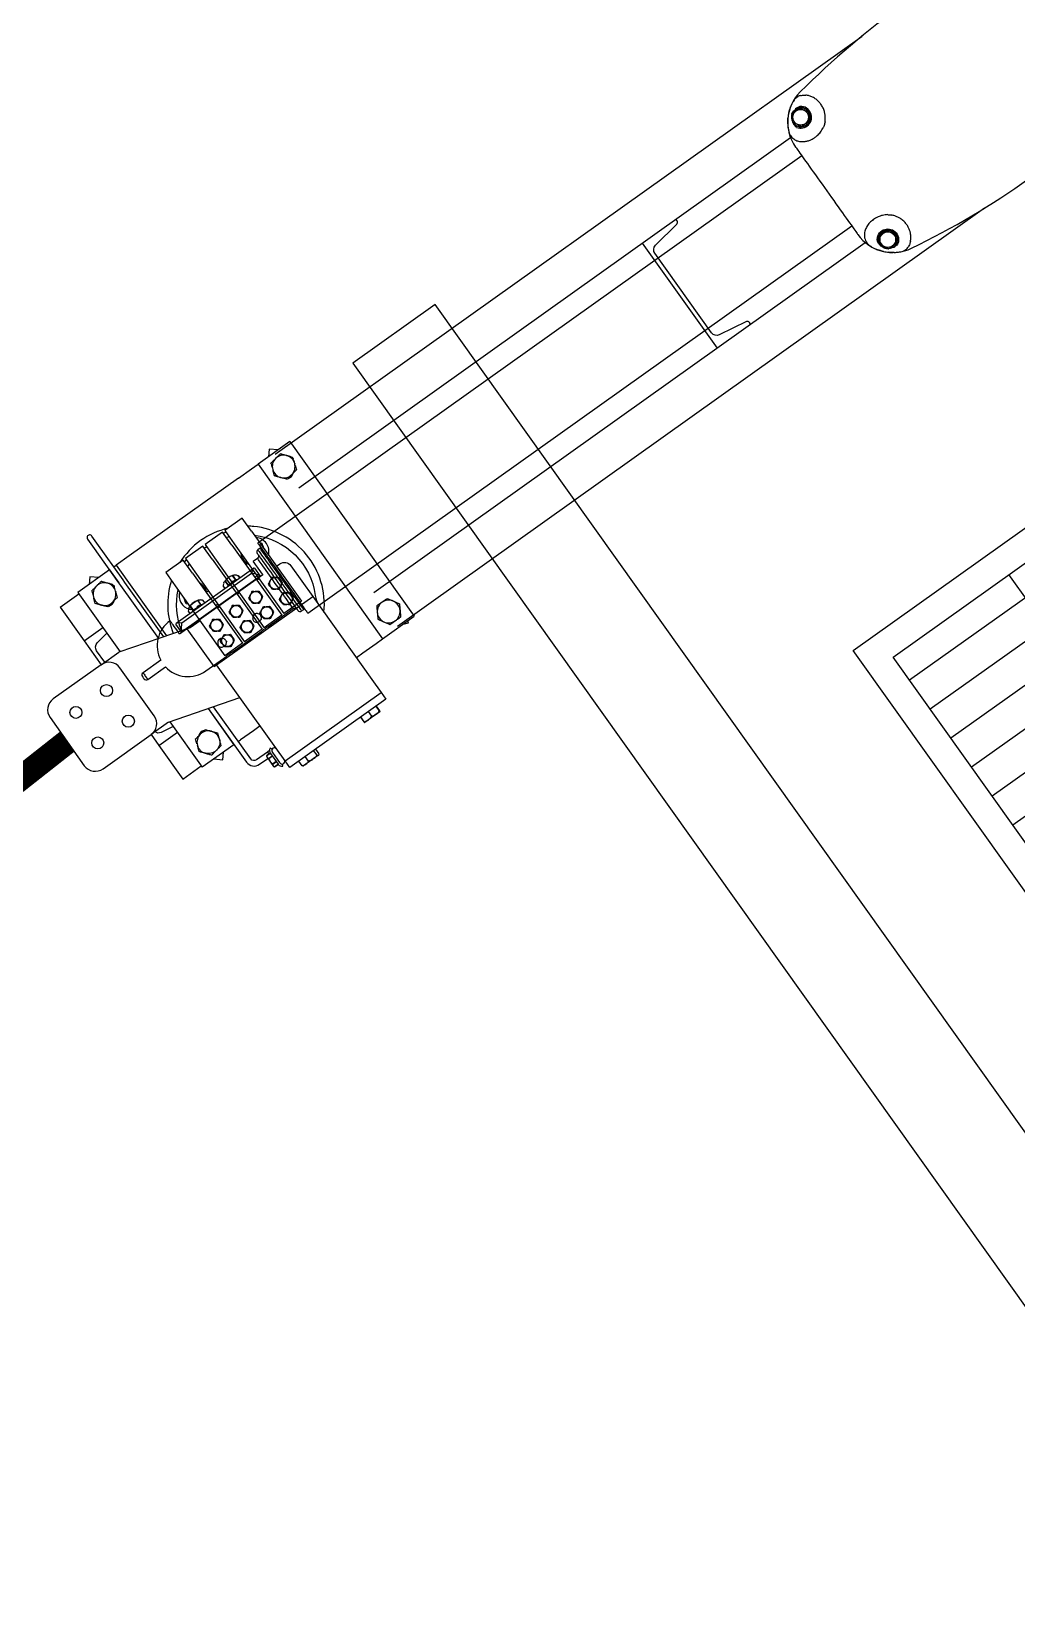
# Model space of a CAD drawing. Header units: feet. Extents: x 2321988 to 2329858, y 6722724 to 6730499.
# Drawn here: x 2326132.12 to 2326136.45, y 6726933.89 to 6726940.78 of the extents above; entities that cross this region are included whole.
import ezdxf

# ---------------------------------------------------------------- set-up
doc = ezdxf.new("R2010")
doc.units = ezdxf.units.FT
doc.header["$MEASUREMENT"] = 0
doc.layers.add('C-BESS-EQUIPMENT', color=255, linetype='Continuous')

# ---------------------------------------------------------------- blocks, each defined once
blk = doc.blocks.new('Midpoint Site Plan$0$SWITCH OPERATOR PLATEFORM TOP VIEW')
at = {"color": 0}
for p, q in [((-15, -16.5), (-15, 16.5)), ((-7.5, -16.5), (-7.5, 16.5)), ((0, -16.5), (0, 16.5)), ((7.5, -16.5), (7.5, 16.5)), ((15, -16.5), (15, 16.5)), ((-22.5, 15), (22.5, 15)), ((-22.5, 13.125), (22.5, 13.125)), ((-22.5, 11.25), (22.5, 11.25)), ((-22.5, 9.375), (22.5, 9.375)), ((-22.5, 7.5), (22.5, 7.5)), ((-22.5, 5.625), (22.5, 5.625)), ((-22.5, 3.75), (22.5, 3.75)), ((-22.5, 1.875), (22.5, 1.875)), ((-22.5, 0), (22.5, 0)), ((-22.5, -1.875), (22.5, -1.875)), ((-22.5, -3.75), (22.5, -3.75)), ((-22.5, -5.625), (22.5, -5.625)), ((-22.5, -7.5), (22.5, -7.5)), ((-22.5, -9.375), (22.5, -9.375)), ((-22.5, -11.25), (22.5, -11.25)), ((-22.5, -13.125), (22.5, -13.125)), ((-22.5, -15), (22.5, -15))]:
    blk.add_line(p, q, dxfattribs=at)
for points in [[(-24, -18), (24, -18), (24, 18), (-24, 18)], [(-22.5, -16.5), (22.5, -16.5), (22.5, 16.5), (-22.5, 16.5)]]:
    blk.add_lwpolyline(points, close=True, dxfattribs=at)
blk = doc.blocks.new('Midpoint Site Plan$0$138kV Double End Break Top')
for points in [[(49.736, 7.916), (43.515, 7.916), (43.515, 8.341)], [(43.515, 8.34), (44.646, 8.34)], [(44.152, 8.694), (44.152, 8.694)], [(44.646, 8.34), (48.604, 8.34)], [(44.651, 8.65), (44.651, 8.34)], [(45.141, 8.694), (45.141, 8.694)], [(45.156, 8.34), (45.156, 8.65), (45.143, 8.653)], [(45.143, 8.65), (45.143, 8.34)], [(48.056, 8.65), (48.056, 8.34)], [(48.124, 8.694), (48.11, 8.694), (48.095, 8.685)], [(48.192, 8.65), (48.192, 8.34)], [(48.604, 8.34), (49.735, 8.34)], [(48.946, 8.694), (49.099, 8.694)], [(49.115, 8.685), (49.099, 8.694)], [(49.153, 8.65), (49.153, 8.34)], [(49.735, 8.34), (49.735, 7.916)], [(43.515, 1.696), (43.515, 7.068), (43.515, 7.916)], [(49.735, 7.916), (49.735, 7.068)], [(50.137, 7.142), (50.137, 7.843)], [(50.137, 7.682), (50.372, 7.682)], [(50.137, 7.664), (50.371, 7.664), (50.371, 7.682)], [(50.402, 7.801), (50.371, 7.854)], [(50.371, 7.854), (50.371, 7.854)], [(50.402, 7.184), (50.402, 7.801)], [(49.735, 7.068), (49.735, 3.817)], [(50.018, 7.142), (50.018, 7.164)], [(50.091, 6.995), (50.23, 6.995)], [(50.137, 7.32), (50.372, 7.32)], [(50.371, 7.32), (50.371, 7.303), (50.137, 7.303)], [(50.137, 7.131), (50.137, 7.131)], [(50.23, 6.995), (50.23, 7.131)], [(50.371, 7.131), (50.402, 7.184)], [(50.371, 7.131), (50.371, 7.131)], [(52.366, 5.964), (52.102, 5.654)], [(52.727, 5.654), (52.366, 5.964)], [(40.783, 5.564), (2.796, 5.564)], [(39.769, -5.655), (41.819, -5.655), (41.819, 5.655)], [(39.769, -5.655), (39.769, 5.655)], [(41.819, 5.654), (39.769, 5.654)], [(40.495, 5.654), (40.222, 5.756), (40.184, 5.654)], [(42.243, 5.654), (41.819, 5.654)], [(43.091, 5.654), (42.243, 5.654)], [(43.515, 5.654), (43.091, 5.654)], [(49.735, 5.654), (50.16, 5.654), (51.007, 5.654)], [(51.008, 5.654), (51.149, 5.654)], [(51.432, 5.654), (53.482, 5.654)], [(51.432, 3.314), (51.432, 5.654)], [(53.482, 2.707), (53.482, 5.654)], [(54.683, 3.393), (54.683, 5.564), (53.482, 5.564)], [(7.917, 4.447), (7.879, 4.475)], [(7.994, 4.382), (8.004, 4.442)], [(8.021, 4.382), (8.035, 4.436)], [(8.433, 3.921), (8.407, 3.958)], [(40.783, 3.393), (8.976, 3.393)], [(18.566, -3.393), (18.566, 3.393)], [(53.553, 2.686), (49.735, 3.817), (49.735, 1.696)], [(54.683, 3.393), (53.482, 3.393)], [(44.247, 2.262), (9.047, 2.262)], [(49.735, 1.696), (43.515, 1.696)], [(44.247, -0.669), (44.247, -0.486), (44.247, -0.3), (44.247, -0.111), (44.247, 0.078), (44.247, 0.267), (44.247, 0.454), (44.247, 0.638), (44.247, 0.818), (44.247, 0.991), (44.247, 1.158), (44.247, 1.316), (44.247, 1.465), (44.247, 1.605), (44.247, 1.732), (44.247, 1.848), (44.247, 1.951), (44.247, 2.04), (44.247, 2.114), (44.247, 2.174), (44.247, 2.218), (44.247, 2.247), (44.247, 2.261), (44.247, 2.262)], [(44.303, 1.979), (44.247, 1.903)], [(44.444, -1.979), (44.445, -1.976), (44.444, -1.959), (44.444, -1.926), (44.444, -1.877), (44.444, -1.813), (44.444, -1.735), (44.445, -1.642), (44.444, -1.536), (44.444, -1.418), (44.444, -1.289), (44.445, -1.149), (44.445, -1), (44.445, -0.843), (44.444, -0.679), (44.444, -0.51), (44.444, -0.337), (44.444, -0.16), (44.444, 0.017), (44.444, 0.194), (44.444, 0.37), (44.444, 0.543), (44.445, 0.712), (44.444, 0.874), (44.444, 1.03), (44.444, 1.177), (44.444, 1.315), (44.444, 1.443), (44.444, 1.558), (44.444, 1.661), (44.444, 1.751), (44.445, 1.827), (44.444, 1.888), (44.444, 1.933), (44.444, 1.964), (44.445, 1.978), (44.444, 1.979)], [(49.888, 1.696), (49.735, 1.696)], [(49.888, 1.696), (49.888, -0.752), (53.552, -1.838)], [(44.152, 1.555), (45.282, 1.555)], [(44.152, -2.974), (44.152, 1.555)], [(44.727, 1.626), (44.727, 1.624), (44.727, 1.608), (44.727, 1.578), (44.727, 1.532), (44.727, 1.471), (44.727, 1.396), (44.727, 1.307), (44.727, 1.207), (44.727, 1.094), (44.727, 0.971), (44.727, 0.838), (44.727, 0.697), (44.727, 0.55), (44.727, 0.398), (44.727, 0.242), (44.727, 0.082), (44.727, -0.077), (44.727, -0.236), (44.727, -0.392), (44.727, -0.545), (44.727, -0.693), (44.727, -0.833), (44.727, -0.966), (44.727, -1.09), (44.727, -1.203), (44.727, -1.304), (44.727, -1.393), (44.727, -1.468), (44.727, -1.53), (44.727, -1.576), (44.727, -1.608), (44.727, -1.624), (44.727, -1.625)], [(45.282, -2.974), (45.282, 1.555)], [(45.424, 1.555), (46.555, 1.555)], [(45.424, -2.974), (45.424, 1.555)], [(46.555, -2.974), (46.555, 1.555)], [(46.696, 1.555), (47.827, 1.555)], [(46.696, -2.974), (46.696, 1.555)], [(47.827, -2.974), (47.827, 1.555)], [(47.968, 1.555), (49.099, 1.555)], [(47.968, -2.974), (47.968, 1.555)], [(49.099, -2.974), (49.099, 1.555)], [(53.138, -0.063), (53.138, -0.006), (53.138, 0.051), (53.138, 0.105), (53.138, 0.151), (53.138, 0.185), (53.138, 0.206), (53.138, 0.212)], [(44.247, -2.262), (44.247, -2.251), (44.247, -2.225), (44.247, -2.183), (44.247, -2.126), (44.247, -2.053), (44.247, -1.967), (44.247, -1.867), (44.247, -1.753), (44.247, -1.627), (44.247, -1.49), (44.247, -1.343), (44.247, -1.186), (44.247, -1.02), (44.247, -0.848), (44.247, -0.669)], [(45.01, -0.756), (50.381, -0.756)], [(45.151, -0.756), (45.151, -0.786), (50.24, -0.786)], [(45.151, -1.298), (45.151, -0.786)], [(45.424, -0.707), (45.282, -0.707)], [(46.696, -0.707), (46.555, -0.707)], [(47.968, -0.707), (47.827, -0.707)], [(49.099, -0.707), (49.735, -0.707), (49.888, -0.752)], [(50.24, -0.756), (50.24, -0.786)], [(50.24, -0.786), (50.24, -1.297)], [(53.138, -0.212), (53.138, -0.208), (53.138, -0.191), (53.138, -0.159), (53.138, -0.115), (53.138, -0.063)], [(45.178, -1.325), (50.213, -1.324)], [(46.363, -1.372), (46.332, -1.372)], [(46.534, -1.4), (46.534, -1.325)], [(46.545, -1.325), (46.534, -1.401)], [(46.798, -1.372), (46.538, -1.372)], [(46.798, -1.654), (46.798, -1.372)], [(46.874, -1.324), (46.815, -1.368)], [(47.049, -1.473), (47.048, -1.325)], [(47.049, -1.477), (47.049, -1.325)], [(48.342, -1.325), (48.343, -1.473)], [(48.343, -1.325), (48.343, -1.477)], [(48.576, -1.368), (48.558, -1.355)], [(48.622, -1.372), (48.593, -1.372)], [(48.786, -1.4), (48.786, -1.324)], [(48.801, -1.324), (48.786, -1.4)], [(49.06, -1.372), (48.791, -1.372)], [(49.06, -1.654), (49.06, -1.372)], [(49.065, -1.654), (49.097, -1.644)], [(49.136, -1.325), (49.077, -1.368)], [(49.099, -1.429), (49.15, -1.474)], [(49.311, -1.473), (49.31, -1.325)], [(49.31, -1.477), (49.31, -1.325)], [(51.149, -5.655), (51.008, -5.655), (51.008, -1.084)], [(51.149, -1.126), (51.149, -4.644)], [(51.432, -4.644), (51.432, -1.21)], [(51.432, -4.644), (51.432, -1.21)], [(9.047, -2.262), (44.247, -2.262)], [(44.247, -1.902), (44.303, -1.979)], [(45.336, -1.782), (45.424, -1.683)], [(47.915, -1.782), (47.827, -1.683)], [(53.482, -5.655), (53.482, -1.817)], [(44.152, -2.975), (44.152, -3.823), (45.282, -3.823)], [(45.282, -3.823), (45.282, -2.975)], [(45.424, -2.975), (45.424, -3.823), (46.555, -3.823)], [(46.555, -3.823), (46.555, -2.975)], [(46.696, -2.975), (46.696, -3.823), (47.827, -3.823)], [(47.827, -3.823), (47.827, -2.975)], [(47.968, -2.975), (47.968, -3.823), (49.099, -3.823)], [(49.099, -3.823), (49.099, -2.975)], [(8.4, -3.965), (8.433, -3.921)], [(40.783, -3.393), (8.975, -3.393)], [(45.282, -3.421), (45.331, -3.44), (45.424, -3.474)], [(45.282, -3.711), (45.364, -3.74), (45.424, -3.759)], [(46.555, -3.675), (46.696, -3.675)], [(47.827, -3.474), (47.919, -3.44), (47.968, -3.421)], [(47.827, -3.759), (47.968, -3.711)], [(54.683, -5.564), (54.683, -3.393), (53.482, -3.393)], [(7.879, -4.475), (7.946, -4.426)], [(7.943, -4.382), (7.947, -4.449)], [(51.149, -4.644), (51.149, -4.821)], [(51.149, -4.821), (51.149, -7.187)], [(51.432, -4.821), (51.432, -4.644)], [(51.432, -5.655), (51.432, -4.82)], [(51.432, -7.187), (51.432, -4.821)], [(40.523, -5.655), (40.884, -5.964)], [(40.885, -5.964), (41.149, -5.654)], [(42.243, -5.655), (41.819, -5.655)], [(43.091, -5.655), (42.243, -5.655)], [(43.092, -5.655), (50.16, -5.655), (51.007, -5.655)], [(51.432, -5.655), (53.482, -5.655)], [(52.115, -5.655), (52.476, -5.964)], [(52.476, -5.964), (52.741, -5.654)], [(54.683, -5.564), (53.482, -5.564)]]:
    blk.add_lwpolyline(points)
for points in [[(44.402, 8.694), (44.152, 8.691, 0.004899), (44.137, 8.65), (44.154, 8.34), (44.149, 8.65), (44.149, 8.34)], [(44.269, 8.681, -0.04406), (44.402, 8.694), (44.897, 8.694), (45.141, 8.694)], [(48.124, 8.694), (48.466, 8.694), (48.947, 8.694, 0.052947), (48.836, 8.681)], [(48.576, 8.686, -0.029038), (48.684, 8.665, -0.010858), (48.74, 8.65), (48.74, 8.34)], [(50.137, 7.843), (50.137, 7.854), (50.371, 7.854), (50.137, 7.854, 0.282063), (49.995, 8.075), (49.941, 7.969, 0.556271), (49.735, 7.843)], [(49.877, 6.995), (49.941, 7.016, 0.283539), (50.018, 7.164), (50.018, 7.814), (50.018, 7.843, 0.283539), (49.941, 7.969)], [(50.394, 7.441, 0.044115), (50.395, 7.534, 0.032449), (50.381, 7.629)], [(49.735, 7.136, 0.566085), (49.941, 7.016), (49.995, 6.91, 0.282063), (50.137, 7.131), (50.372, 7.131), (50.137, 7.131)], [(50.23, 6.995), (50.937, 6.995, -0.413462), (51.149, 6.783), (51.149, 3.398)], [(51.432, 3.314), (51.432, 6.783, 0.414148), (50.937, 7.277), (50.402, 7.277)], [(-7.159, -5.058, 0.083345), (7.16, -5.058, 0.366441), (9.047, -2.827), (9.047, -2.819), (9.047, -2.796), (9.047, -2.757), (9.047, -2.702), (9.047, -2.632), (9.048, -2.548), (9.047, -2.448), (9.047, -2.336), (9.047, -2.21), (9.047, -2.073), (9.048, -1.923), (9.047, -1.763), (9.047, -1.592), (9.047, -1.414), (9.047, -1.227), (9.047, -1.033), (9.047, -0.833), (9.048, -0.629), (9.047, -0.422), (9.048, -0.211), (9.047, 0), (9.047, 0.212), (9.047, 0.421), (9.047, 0.629), (9.047, 0.833), (9.048, 1.033), (9.047, 1.227), (9.047, 1.413), (9.047, 1.593), (9.047, 1.763), (9.047, 1.923), (9.048, 2.072), (9.047, 2.211), (9.047, 2.336), (9.048, 2.449), (9.047, 2.547), (9.047, 2.632), (9.047, 2.701), (9.048, 2.756), (9.047, 2.795), (9.047, 2.819), (9.047, 2.827, 0.366439), (7.159, 5.058, 0.083345), (-7.16, 5.058, 0.366441)], [(40.371, 4.065, 0.001117), (40.287, 4.213, -0.002858), (40.199, 4.367, -0.001171), (40.106, 4.528, -0.001166), (40.026, 4.667, -0.001079), (40.112, 4.814, -0.00104), (40.201, 4.967, -0.000441), (40.294, 5.128, -0.001588), (40.375, 5.267)], [(40.199, 4.366, 0.268145), (40.718, 4.064, 0.267849), (41.239, 4.363, 0.268099), (41.241, 4.964, 0.268145), (40.722, 5.266, 0.267849), (40.201, 4.967, 0.268099), (40.199, 4.366), (40.199, 4.366)], [(40.722, 5.266, 0.003623), (40.581, 5.266, 0.003694), (40.444, 5.267)], [(40.798, 4.065, 0.00375), (40.933, 4.064, 0.003846), (41.065, 4.063, 0.001588), (41.146, 4.202, 0.000441), (41.227, 4.342, 0.00104), (41.328, 4.516, 0.001079), (41.414, 4.663, 0.001166), (41.334, 4.803, 0.001171), (41.254, 4.943, 0.002858), (41.153, 5.118, -0.001117), (41.069, 5.265, 0.003846), (40.936, 5.265, 0.003826), (40.801, 5.266)], [(52.357, 5.36, -0.002846), (52.183, 5.33, 0.000506), (52.016, 5.301, -0.006896), (51.992, 5.236, 0.001282), (51.944, 5.106, 0.001282), (51.895, 4.976, -0.267524), (52.358, 5.36, -0.268513), (52.937, 5.133, -0.0004), (53.04, 5.008, -0.000416), (53.143, 4.885, 0.006896), (53.119, 4.819, -0.000905), (53.071, 4.691, 0.001261), (53.023, 4.559, 0.267767), (52.922, 5.152, 0.001843), (52.808, 5.288, -0.000384), (52.7, 5.418, -0.001074), (52.541, 5.391, -0.000532), (52.357, 5.36)], [(7.002, 4.73, 0.056294), (6.861, 4.569, 0.052027), (6.746, 4.364, 0.035018), (6.694, 4.214, 0.033447), (6.66, 4.046, 0.037107), (6.652, 3.862, 0.040435), (6.674, 3.659, 0.044959), (6.736, 3.446, 0.030853), (6.805, 3.297, 0.03358), (6.898, 3.15, 0.040465), (7.017, 3.011)], [(7.459, 4.937, 0.041509), (7.363, 4.923, 0.03458), (7.262, 4.894)], [(8.256, 4.314, -0.06019), (8.337, 4.214, -0.063447), (8.388, 4.099, -0.065875), (8.408, 3.976, -0.065044), (8.396, 3.847, -0.067098), (8.35, 3.726, -0.064483), (8.278, 3.625, -0.062298), (8.182, 3.544, -0.064116), (8.065, 3.489, -0.068897), (7.938, 3.467, -0.062417), (7.813, 3.477, -0.061134), (7.695, 3.519, -0.068959), (7.589, 3.592, -0.063555), (7.504, 3.69, -0.063447), (7.45, 3.802, -0.062385), (7.426, 3.925, -0.069004), (7.434, 4.054, -0.067076), (7.475, 4.176, -0.062275), (7.545, 4.28, -0.063814), (7.638, 4.364, -0.064148), (7.753, 4.422, -0.07433), (7.879, 4.475, 2.185292), (8.433, 3.92, -0.012746), (8.434, 3.884, -0.031808), (8.43, 3.798, -0.026444), (8.417, 3.715, -0.015414), (8.406, 3.667, -1.24188), (7.603, 4.439, -0.034708), (7.704, 4.464, -0.023685), (7.789, 4.474, -0.02005), (7.879, 4.475)], [(8.15, 4.382, 0.001474), (7.943, 4.383, -0.003614), (7.81, 4.382, -0.001027), (7.666, 4.372, 0.000428), (7.562, 4.193)], [(8.193, 4.328, 0.002169), (8.254, 4.222, -0.002583), (8.318, 4.112, 0.000377), (8.4, 3.948, 0.004645), (8.337, 3.838, 0.000671), (8.271, 3.723, -0.000428), (8.15, 3.534, 0.001027), (8.022, 3.534, 0.003614), (7.89, 3.534, -0.001474), (7.683, 3.534, -0.000377), (7.583, 3.688)], [(8.035, 4.71, 0.007941), (7.982, 4.744, 0.014229), (7.891, 4.797, 0.01343), (7.8, 4.845, 0.014531), (7.686, 4.895)], [(52.995, 4.485, 0.002259), (52.949, 4.359, -0.001325), (52.903, 4.234, -0.000506), (52.735, 4.205, 0.002846), (52.561, 4.175, 0.000532), (52.377, 4.144, 0.001074), (52.219, 4.117, 0.000384), (52.11, 4.247, -0.001843), (51.997, 4.384, -0.002425), (51.878, 4.527, -0.000416), (51.776, 4.651, 0.002672), (51.821, 4.774, 0.001303), (51.868, 4.901)], [(7.16, 2.886, 0.015853), (7.279, 2.815, 0.026831), (7.403, 2.758, 0.020312), (7.521, 2.716, 0.022054), (7.637, 2.686, 0.029772), (7.791, 2.663, 0.025248), (7.93, 2.658, 0.022129), (8.057, 2.665, 0.022751), (8.171, 2.682, 0.029396), (8.304, 2.717, 0.024588), (8.418, 2.761, 0.024496), (8.513, 2.809, 0.025285), (8.594, 2.861, 0.037118), (8.697, 2.946, 0.037561), (8.775, 3.033, 0.058525), (8.86, 3.177, 0.055258), (8.903, 3.322, 0.054075), (8.916, 3.463)], [(8.888, 3.643, 0.020378), (8.857, 3.725, 0.017774), (8.798, 3.856, 0.017315), (8.72, 3.997, 0.007447), (8.669, 4.078)], [(16.394, 3.393), (16.394, 3.283, 0.367078), (16.498, 3.16), (18.066, 2.899, -0.366915), (18.34, 2.576), (18.34, -2.576, -0.366915), (18.066, -2.899), (16.498, -3.161, 0.365023), (16.394, -3.283), (16.394, -3.393)], [(54.683, -3.393), (54.683, -1.838), (57.793, -1.838, 0.414141), (58.5, -1.131), (58.5, 1.979, 0.414502), (57.793, 2.686), (54.683, 2.686), (54.683, 3.393)], [(43.515, 2.714, 0.414222), (43.911, -3.11, 0.019823), (44.152, -3.305)], [(53.482, 3.016), (54.183, 2.899, -0.272121), (54.438, 2.686)], [(53.552, 2.686), (54.683, 2.686, 0.414141), (53.976, 1.979), (53.976, -1.131, 0.414502), (54.683, -1.838), (53.552, -1.838)], [(44.151, -2.719, -0.34314), (43.382, 1.73, 0.122596), (43.516, 2.262)], [(44.152, -0.707), (43.939, -0.707, -0.414063), (43.515, -0.283), (43.515, 1.696)], [(46.706, 1.623, 0.000157), (46.64, 1.622, -0.004824), (46.565, 1.621, -0.008464), (46.492, 1.621, -0.00059), (46.419, 1.624, -0.002457), (46.36, 1.626), (44.727, 1.626, -0.416223), (44.586, 1.767)], [(44.539, 0.725, 0.001251), (44.399, 0.817), (44.399, 0.939), (44.399, 1.032), (44.399, 1.126), (44.399, 1.162, 0.001958), (44.491, 1.227)], [(44.809, 1.303, 0.001958), (44.707, 1.351, 0.001251), (44.577, 1.276)], [(44.895, 1.254, 0.001251), (45.035, 1.162), (45.035, 1.126), (45.035, 1.034), (45.035, 0.939), (45.035, 0.818, 0.001958), (44.943, 0.752)], [(45.811, 0.725, 0.001251), (45.671, 0.817), (45.671, 0.939), (45.671, 1.032), (45.671, 1.126), (45.671, 1.162, 0.001958), (45.764, 1.227)], [(46.082, 1.303, 0.001958), (45.979, 1.351, 0.001251), (45.849, 1.276)], [(46.167, 1.254, 0.001251), (46.307, 1.162), (46.307, 1.126), (46.307, 1.034), (46.307, 0.939), (46.307, 0.818, 0.001958), (46.215, 0.752)], [(46.803, 0.939, 0.116964), (46.779, 1.023, 0.106688), (46.724, 1.084, 0.080208), (46.654, 1.119, 0.058412), (46.577, 1.133, 0.060405), (46.502, 1.126, 0.068779), (46.434, 1.102, 0.074704), (46.379, 1.062, 0.090949), (46.342, 1.007, 0.093197), (46.326, 0.938, 0.083621), (46.337, 0.857, 0.086016), (46.382, 0.772, 0.084006), (46.443, 0.715)], [(46.689, 0.717, 0.080045), (46.75, 0.777, 0.072676), (46.789, 0.85)], [(48.968, 1.624, 0.000157), (48.901, 1.622, -0.004824), (48.827, 1.621, -0.008464), (48.754, 1.621, -0.00059), (48.681, 1.624, -0.002457), (48.621, 1.626), (46.767, 1.626)], [(47.083, 0.725, 0.001251), (46.943, 0.817), (46.943, 0.939), (46.943, 1.032), (46.943, 1.126), (46.943, 1.162, 0.001958), (47.036, 1.227)], [(47.354, 1.303, 0.001958), (47.252, 1.351, 0.001251), (47.122, 1.276)], [(47.44, 1.254, 0.001251), (47.58, 1.162), (47.58, 1.126), (47.58, 1.034), (47.58, 0.939), (47.58, 0.818, 0.001958), (47.487, 0.752)], [(48.356, 0.725, 0.001251), (48.216, 0.817), (48.216, 0.939), (48.216, 1.032), (48.216, 1.126), (48.216, 1.162, 0.001958), (48.308, 1.227)], [(48.626, 1.303, 0.001958), (48.524, 1.351, 0.001251), (48.394, 1.276)], [(49.065, 0.939, 0.116964), (49.041, 1.023, 0.106688), (48.986, 1.084, 0.080208), (48.916, 1.119, 0.058412), (48.839, 1.132, 0.060405), (48.764, 1.126, 0.068779), (48.696, 1.102, 0.074704), (48.641, 1.062, 0.090949), (48.604, 1.007, 0.093197), (48.588, 0.938, 0.083621), (48.599, 0.857, 0.086016), (48.644, 0.772, 0.084006), (48.705, 0.715)], [(48.712, 1.254, 0.001251), (48.852, 1.162), (48.852, 1.126), (48.852, 1.034), (48.852, 0.939), (48.852, 0.818, 0.001958), (48.76, 0.752)], [(48.951, 0.717, 0.080045), (49.012, 0.777, 0.072676), (49.051, 0.85)], [(50.382, -0.756), (50.381, -0.894), (50.381, -1.023), (50.381, -1.142), (50.382, -1.251), (50.381, -1.347), (50.382, -1.43), (50.382, -1.499), (50.381, -1.554), (50.381, -1.593), (50.381, -1.618), (50.382, -1.626, 0.376595), (51.993, -0.212), (53.138, -0.212, 0.416223), (53.279, -0.071), (53.28, -0.07), (53.28, -0.062), (53.279, -0.046), (53.279, -0.021), (53.279, 0.006), (53.28, 0.033), (53.279, 0.054), (53.28, 0.068), (53.28, 0.071, 0.416223), (53.138, 0.212), (51.993, 0.212, 0.376213), (50.382, 1.626), (49.029, 1.626)], [(44.539, -0.27, 0.001251), (44.399, -0.178), (44.399, -0.057), (44.399, 0.036), (44.399, 0.131), (44.399, 0.167, 0.001958), (44.491, 0.231)], [(44.809, 0.308, 0.001958), (44.707, 0.356, 0.001251), (44.577, 0.281)], [(44.625, 0.676, 0.001958), (44.707, 0.628, 0.001251), (44.857, 0.703)], [(44.895, 0.259, 0.001251), (45.035, 0.166), (45.035, 0.131), (45.035, 0.039), (45.035, -0.057), (45.035, -0.178, 0.001958), (44.943, -0.243)], [(45.811, -0.27, 0.001251), (45.671, -0.178), (45.671, -0.057), (45.671, 0.036), (45.671, 0.131), (45.671, 0.167, 0.001958), (45.764, 0.231)], [(46.082, 0.308, 0.001958), (45.979, 0.356, 0.001251), (45.849, 0.281)], [(45.897, 0.676, 0.001958), (45.979, 0.628, 0.001251), (46.129, 0.703)], [(46.167, 0.259, 0.001251), (46.307, 0.166), (46.307, 0.131), (46.307, 0.039), (46.307, -0.057), (46.307, -0.178, 0.001958), (46.215, -0.243)], [(47.083, -0.27, 0.001251), (46.943, -0.178), (46.943, -0.057), (46.943, 0.036), (46.943, 0.131), (46.943, 0.167, 0.001958), (47.036, 0.231)], [(47.354, 0.308, 0.001958), (47.252, 0.356, 0.001251), (47.122, 0.281)], [(47.169, 0.676, 0.001958), (47.251, 0.628, 0.001251), (47.401, 0.703)], [(47.44, 0.259, 0.001251), (47.58, 0.166), (47.58, 0.131), (47.58, 0.039), (47.58, -0.057), (47.58, -0.178, 0.001958), (47.487, -0.243)], [(48.356, -0.27, 0.001251), (48.216, -0.178), (48.216, -0.057), (48.216, 0.036), (48.216, 0.131), (48.216, 0.167, 0.001958), (48.308, 0.231)], [(48.626, 0.308, 0.001958), (48.524, 0.356, 0.001251), (48.394, 0.281)], [(48.442, 0.676, 0.001958), (48.524, 0.628, 0.001251), (48.674, 0.703)], [(48.712, 0.259, 0.001251), (48.852, 0.166), (48.852, 0.131), (48.852, 0.039), (48.852, -0.057), (48.852, -0.178, 0.001958), (48.76, -0.243)], [(44.586, -1.767, -0.416223), (44.727, -1.626), (45.01, -1.626), (45.01, -1.617), (45.01, -1.593), (45.01, -1.553), (45.009, -1.499), (45.009, -1.43), (45.01, -1.347), (45.009, -1.251), (45.01, -1.142), (45.01, -1.023), (45.01, -0.894), (45.009, -0.756)], [(44.625, -0.32, 0.001958), (44.707, -0.367, 0.001251), (44.857, -0.292)], [(45.897, -0.32, 0.001958), (45.979, -0.367, 0.001251), (46.129, -0.292)], [(47.169, -0.32, 0.001958), (47.251, -0.367, 0.001251), (47.401, -0.292)], [(48.442, -0.32, 0.001958), (48.524, -0.367, 0.001251), (48.674, -0.292)], [(45.372, -1.104, 0.005485), (45.434, -1.162), (49.957, -1.163, 0.010715), (50.019, -1.104)], [(46.081, -1.477), (46.081, -1.325), (46.081, -1.473, 0.0162), (46.144, -1.549, 0.055054), (46.211, -1.604)], [(46.226, -1.325, 0.014587), (46.296, -1.355), (46.331, -1.372), (46.327, -1.654, 0.139881), (46.803, -1.654), (46.816, -1.649), (46.815, -1.368)], [(46.411, -1.384, -0.044034), (46.314, -1.368), (46.294, -1.644), (46.326, -1.654, 0.020072), (46.458, -1.678, 0.04365), (46.591, -1.685)], [(49.077, -1.368), (49.064, -1.654), (49.032, -1.663, -0.12857), (48.593, -1.653), (48.576, -1.368), (48.557, -1.644), (48.589, -1.654, 0.020072), (48.72, -1.678, 0.04365), (48.853, -1.685)], [(44.115, -2.188), (44.074, -2.147, 0.000937), (44.111, -2.012, -0.002463), (44.148, -1.871), (44.152, -1.86), (44.148, -1.871, 0.138937), (44.152, -2.139)], [(49.099, -1.774), (49.176, -1.851, 0.000937), (49.14, -1.987, 0.000899), (49.103, -2.127), (49.099, -2.139), (49.103, -2.127, 0.138937), (49.099, -1.859)], [(54.457, -1.838), (54.457, -2.576, -0.366915), (54.183, -2.899), (53.481, -3.016)], [(7.016, -3.011, 0.04017), (6.898, -3.15, 0.038006), (6.798, -3.31, 0.03667), (6.726, -3.472, 0.04703), (6.668, -3.693, 0.044414), (6.652, -3.901, 0.039112), (6.667, -4.089, 0.037887), (6.708, -4.259, 0.048423), (6.79, -4.455, 0.043981), (6.897, -4.618, 0.046555), (7.023, -4.75)], [(8.916, -3.482, 0.041598), (8.909, -3.36, 0.04349), (8.882, -3.239, 0.049786), (8.83, -3.117, 0.034457), (8.777, -3.035, 0.032933), (8.706, -2.954, 0.033886), (8.616, -2.877, 0.035294), (8.503, -2.803, 0.039854), (8.35, -2.733, 0.039148), (8.165, -2.681, 0.023575), (8.024, -2.662, 0.030412), (7.871, -2.658, 0.019128), (7.761, -2.666, 0.019458), (7.648, -2.684, 0.026486), (7.519, -2.717, 0.019673), (7.394, -2.761, 0.026594), (7.272, -2.819)], [(7.773, -4.473, 0.02421), (7.879, -4.475, -2.185351), (8.433, -3.921, 0.012345), (8.434, -3.869, 0.038639), (8.423, -3.751)], [(8.271, -4.193, -0.000428), (8.186, -4.369, 0.066994), (8.285, -4.285, 0.05945), (8.355, -4.182, 0.06114), (8.397, -4.064, 0.064859), (8.408, -3.935, 0.063635), (8.385, -3.808, 0.069231), (8.332, -3.695, 0.06565), (8.252, -3.599, 0.066147), (8.147, -3.523, 0.067103), (8.025, -3.478, 0.063328), (7.901, -3.467, 0.065732), (7.778, -3.486, 0.064156), (7.66, -3.539, 0.06695), (7.559, -3.62, 0.063196), (7.486, -3.721, 0.065169), (7.439, -3.837, 0.065042), (7.424, -3.966, 0.063575), (7.444, -4.094, 0.063402), (7.493, -4.208, 0.062139), (7.569, -4.307, 0.062259), (7.673, -4.386, 0.070957), (7.792, -4.434)], [(7.64, -4.328, 0.002169), (7.579, -4.222, -0.002583), (7.515, -4.112, 0.000377), (7.432, -3.968, 0.000688), (7.496, -3.838)], [(7.562, -3.723, -0.000428), (7.683, -3.534, 0.001027), (7.811, -3.534, 0.003614), (7.943, -3.534, -0.001474), (8.15, -3.534, -0.000377), (8.25, -3.688)], [(8.668, -4.078, 0.006205), (8.712, -4.01, 0.009832), (8.763, -3.922, 0.013925), (8.809, -3.834, 0.01474), (8.857, -3.727, 0.017072), (8.887, -3.649, 0.02637), (8.901, -3.602)], [(40.256, -4.485, 0.002259), (40.302, -4.359, -0.001325), (40.348, -4.234, -0.000506), (40.516, -4.206, 0.002846), (40.69, -4.176, 0.000532), (40.874, -4.144, 0.001074), (41.032, -4.117, 0.000384), (41.141, -4.248, -0.001843), (41.253, -4.384, -0.0004), (41.373, -4.527, -0.000416), (41.475, -4.651, 0.002672), (41.43, -4.774, 0.001303), (41.383, -4.901)], [(51.847, -4.485, 0.002259), (51.894, -4.359, -0.001325), (51.94, -4.234, -0.000506), (52.108, -4.205, 0.002357), (52.306, -4.171, 0.000532), (52.465, -4.144, 0.001074), (52.624, -4.117, 0.000384), (52.732, -4.248, -0.001843), (52.861, -4.403, -0.0004), (52.964, -4.527, -0.000416), (53.067, -4.651, 0.002672), (53.022, -4.774, 0.001303), (52.975, -4.901)], [(7.625, -4.918, 0.01976), (7.732, -4.876, 0.008525), (7.809, -4.841, 0.015754), (7.888, -4.8, 0.012067), (8.035, -4.71)], [(8.15, -4.382, 0.001027), (8.023, -4.382, 0.003614), (7.916, -4.382), (7.916, -4.45)], [(40.228, -4.56, -0.001261), (40.179, -4.691, 0.000905), (40.132, -4.82, -0.006896), (40.108, -4.885, 0.000416), (40.21, -5.008, 0.002425), (40.314, -5.133, 0.001843), (40.443, -5.288, -0.000384), (40.551, -5.418)], [(51.82, -4.56, -0.001261), (51.771, -4.691, 0.000905), (51.723, -4.82, -0.006896), (51.7, -4.885, 0.000416), (51.802, -5.008, 0.002425), (51.906, -5.133, 0.001843), (52.034, -5.288, -0.000384), (52.143, -5.418)], [(40.783, -5.564), (2.795, -5.564, 0.018466), (2.795, -5.564)], [(51.149, -7.187), (51.149, -7.647, 1.000768), (51.432, -7.646), (51.432, -7.187)]]:
    blk.add_lwpolyline(points, format="xyb")
for points in [[(44.586, -1.838), (44.586, -1.837), (44.586, -1.826), (44.585, -1.799), (44.586, -1.756), (44.586, -1.698), (44.586, -1.627), (44.586, -1.541), (44.586, -1.442), (44.586, -1.331), (44.586, -1.208), (44.585, -1.075), (44.586, -0.933), (44.585, -0.783), (44.585, -0.626), (44.586, -0.464), (44.585, -0.298), (44.586, -0.13), (44.586, 0.04), (44.586, 0.21), (44.586, 0.377), (44.586, 0.542), (44.586, 0.701), (44.585, 0.855), (44.586, 1.001), (44.585, 1.14), (44.586, 1.268), (44.586, 1.385), (44.586, 1.49), (44.586, 1.583), (44.586, 1.663), (44.585, 1.728), (44.586, 1.778), (44.585, 1.813), (44.585, 1.833), (44.586, 1.838, 0.416223), (44.444, 1.979), (44.303, 1.979), (44.303, 1.978), (44.303, 1.964), (44.303, 1.933), (44.303, 1.888), (44.303, 1.827), (44.303, 1.751), (44.303, 1.661), (44.303, 1.558), (44.303, 1.443), (44.303, 1.315), (44.303, 1.177), (44.303, 1.03), (44.303, 0.874), (44.303, 0.712), (44.303, 0.543), (44.303, 0.37), (44.303, 0.194), (44.303, 0.017), (44.303, -0.16), (44.303, -0.337), (44.303, -0.51), (44.303, -0.679), (44.303, -0.843), (44.303, -1), (44.303, -1.149), (44.303, -1.289), (44.303, -1.418), (44.303, -1.536), (44.303, -1.642), (44.303, -1.735), (44.303, -1.813), (44.303, -1.877), (44.303, -1.926), (44.303, -1.959), (44.303, -1.976), (44.303, -1.979), (44.444, -1.979, 0.416223)], [(40.228, -4.56, 0.267767), (40.329, -5.152, 0.268513), (40.893, -5.36, -0.00235), (41.068, -5.33, 0.000506), (41.235, -5.301, -0.006896), (41.259, -5.236, 0.001282), (41.307, -5.106, 0.001282), (41.355, -4.976, 0.267767), (41.254, -4.384, 0.268513), (40.69, -4.176, 0.267524)], [(51.82, -4.56, 0.267767), (51.921, -5.152, 0.268513), (52.485, -5.36, -0.002357), (52.659, -5.33, 0.000506), (52.827, -5.301, -0.006896), (52.851, -5.236, 0.001282), (52.899, -5.106, 0.001282), (52.947, -4.976, 0.267767), (52.846, -4.384, 0.268513), (52.282, -4.176, 0.267524)]]:
    blk.add_lwpolyline(points, format="xyb", close=True)
for centre, radius in [((7.916, 3.958), 0.411), ((55.249, 1.414), 0.318), ((57.228, 1.414), 0.318), ((44.717, 0.989), 0.308), ((45.989, 0.989), 0.308), ((47.261, 0.989), 0.308), ((48.534, 0.989), 0.308), ((44.717, -0.006), 0.308), ((45.989, -0.006), 0.308), ((47.261, -0.006), 0.308), ((48.534, -0.006), 0.308), ((55.249, -0.566), 0.318), ((57.228, -0.566), 0.318), ((7.916, -3.958), 0.411)]:
    blk.add_circle(centre, radius)
for centre, radius, start, end in [((44.896, 8.033), 0.661, 91.39574, 101.43346), ((52.46, 4.768), 0.601, 159.727, 219.68798), ((7.708, 4.169), 0.289, 107.3742, 111.20461), ((7.067, 3.114), 1.859, 41.16682, 50.05716), ((52.459, 4.767), 0.6, 219.67969, 279.80014), ((52.421, 4.489), 0.389, 248.47807, 309.20991), ((52.459, 4.769), 0.602, 279.76801, 339.67718), ((7.763, 3.956), 0.331, 177.90216, 181.40549), ((-32.546, 26.998), 46.138, 330.05534, 330.21304), ((-46.76, -27.517), 62.664, 29.97845, 30.09363), ((40.556, 13.405), 9.34, 269.29371, 270.14457), ((40.695, 13.497), 9.433, 269.29786, 270.14042), ((44.758, 0.966), 0.409, 148.58696, 151.44976), ((46.03, 0.966), 0.409, 148.58696, 151.44976), ((47.302, 0.966), 0.409, 148.58696, 151.44976), ((48.574, 0.966), 0.409, 148.58696, 151.44976), ((44.758, -0.029), 0.409, 148.58696, 151.44976), ((44.676, 1.013), 0.409, 328.58696, 331.44976), ((46.03, -0.029), 0.409, 148.58696, 151.44976), ((45.949, 1.013), 0.409, 328.58696, 331.44976), ((46.564, 0.135), 0.567, 81.54034, 98.1825), ((47.302, -0.029), 0.409, 148.58696, 151.44976), ((47.221, 1.013), 0.409, 328.58696, 331.44976), ((48.574, -0.029), 0.409, 148.58696, 151.44976), ((48.828, 0.159), 0.544, 81.27442, 98.73214), ((48.493, 1.013), 0.409, 328.58696, 331.44976), ((44.676, 0.018), 0.409, 328.58696, 331.44976), ((45.949, 0.018), 0.409, 328.58696, 331.44976), ((47.221, 0.018), 0.409, 328.58696, 331.44976), ((48.493, 0.018), 0.409, 328.58696, 331.44976), ((44.627, -1.999), 0.743, 129.80309, 230.17751), ((45.426, -1.202), 0.321, 90.41676, 116.61637), ((44.624, -1.999), 0.745, 332.24494, 27.75506), ((46.702, -1.281), 0.389, 300.98801, 312.718), ((47.827, -1.191), 0.31, 62.90572, 90.06115), ((48.627, -1.999), 0.745, 152.24494, 207.75506), ((48.894, -1.058), 0.692, 220.60312, 227.85822), ((46.627, -0.001), 3.674, 312.30318, 346.72211), ((46.625, 0), 4.128, 306.82301, 346.36184), ((48.624, -1.999), 0.743, 309.80309, 39.71395), ((49.008, -1.348), 0.308, 295.41279, 310.0544), ((7.917, -3.957), 0.573, 32.27391, 236.74774), ((7.763, -3.96), 0.331, 177.90216, 181.40549), ((62.592, 27.517), 62.664, 209.97845, 210.09363), ((48.379, -26.998), 46.138, 150.05534, 150.21304), ((8.07, -3.956), 0.331, 357.90216, 1.40549), ((40.829, -4.487), 0.387, 69.44713, 130.0024), ((46.625, -0.002), 4.126, 247.81562, 292.18438), ((52.421, -4.489), 0.389, 68.47807, 129.20991), ((7.497, -4.274), 0.664, 248.35414, 262.29734), ((7.797, 30.715), 35.097, 269.81421, 270.152), ((7.103, -3.138), 1.817, 311.01736, 320.09474), ((46.964, -42.296), 37.431, 99.6182, 99.86425), ((53.562, -80.098), 75.804, 99.63939, 99.76139), ((40.791, -4.767), 0.602, 279.76801, 339.67718), ((58.556, -42.296), 37.431, 99.6182, 99.86425), ((65.154, -80.098), 75.804, 99.63939, 99.76139), ((52.383, -4.767), 0.602, 279.76801, 339.67718)]:
    blk.add_arc(centre, radius, start, end)
for points in [[(44.144, 8.68), (44.141, 8.672), (44.139, 8.661), (44.137, 8.65)], [(44.151, 8.694), (44.148, 8.693), (44.146, 8.688), (44.144, 8.681)], [(44.15, 8.665), (44.15, 8.66), (44.15, 8.655), (44.149, 8.649)], [(44.151, 8.686), (44.151, 8.682), (44.15, 8.674), (44.15, 8.665)], [(44.152, 8.694), (44.152, 8.694), (44.152, 8.694), (44.151, 8.694)], [(44.152, 8.691), (44.152, 8.693), (44.152, 8.693), (44.151, 8.694)], [(44.152, 8.694), (44.152, 8.692), (44.151, 8.691), (44.151, 8.686)], [(44.269, 8.68), (44.23, 8.672), (44.192, 8.661), (44.154, 8.65)], [(44.402, 8.694), (44.396, 8.694), (44.391, 8.694), (44.385, 8.694)], [(44.529, 8.682), (44.487, 8.689), (44.445, 8.691), (44.402, 8.694)], [(44.651, 8.65), (44.611, 8.662), (44.57, 8.674), (44.529, 8.682)], [(44.765, 8.68), (44.726, 8.672), (44.689, 8.661), (44.651, 8.65)], [(44.897, 8.694), (44.891, 8.694), (44.885, 8.694), (44.879, 8.694)], [(45.023, 8.682), (44.981, 8.689), (44.939, 8.691), (44.897, 8.694)], [(45.143, 8.65), (45.103, 8.662), (45.063, 8.674), (45.023, 8.682)], [(45.141, 8.694), (45.141, 8.694), (45.141, 8.694), (45.142, 8.694)], [(45.141, 8.694), (45.144, 8.693), (45.146, 8.688), (45.148, 8.681)], [(45.141, 8.694), (45.141, 8.693), (45.141, 8.693), (45.142, 8.691)], [(45.142, 8.691), (45.142, 8.686), (45.143, 8.667), (45.143, 8.65)], [(45.149, 8.68), (45.151, 8.672), (45.153, 8.661), (45.155, 8.65)], [(48.088, 8.68), (48.077, 8.672), (48.066, 8.661), (48.056, 8.65)], [(48.119, 8.694), (48.108, 8.693), (48.098, 8.688), (48.088, 8.681)], [(48.124, 8.694), (48.122, 8.694), (48.12, 8.694), (48.119, 8.694)], [(48.158, 8.682), (48.147, 8.689), (48.135, 8.691), (48.124, 8.694)], [(48.192, 8.65), (48.181, 8.662), (48.17, 8.674), (48.158, 8.682)], [(48.402, 8.691), (48.331, 8.686), (48.262, 8.667), (48.192, 8.65)], [(48.466, 8.694), (48.445, 8.693), (48.424, 8.693), (48.403, 8.691)], [(48.577, 8.686), (48.54, 8.691), (48.503, 8.692), (48.466, 8.694)], [(48.836, 8.68), (48.804, 8.672), (48.772, 8.661), (48.74, 8.65)], [(48.946, 8.694), (48.942, 8.694), (48.937, 8.694), (48.931, 8.694)], [(49.052, 8.682), (49.017, 8.689), (48.982, 8.691), (48.946, 8.694)], [(49.153, 8.65), (49.12, 8.662), (49.086, 8.674), (49.052, 8.682)], [(49.114, 8.684), (49.117, 8.683), (49.119, 8.682), (49.121, 8.68)], [(49.122, 8.68), (49.132, 8.675), (49.143, 8.662), (49.153, 8.65)], [(50.371, 7.682), (50.379, 7.697), (50.386, 7.713), (50.391, 7.729)], [(50.38, 7.628), (50.378, 7.641), (50.374, 7.652), (50.371, 7.664)], [(50.396, 7.779), (50.393, 7.804), (50.382, 7.829), (50.372, 7.854)], [(50.391, 7.729), (50.396, 7.745), (50.398, 7.762), (50.396, 7.779)], [(50.371, 7.32), (50.381, 7.36), (50.39, 7.4), (50.394, 7.441)], [(50.371, 7.131), (50.379, 7.146), (50.386, 7.162), (50.391, 7.178)], [(50.396, 7.228), (50.393, 7.253), (50.382, 7.278), (50.372, 7.303)], [(50.391, 7.178), (50.396, 7.195), (50.398, 7.212), (50.396, 7.228)], [(40.201, 4.967), (40.205, 4.974), (40.209, 4.981), (40.213, 4.988)], [(40.375, 5.267), (40.398, 5.267), (40.421, 5.267), (40.444, 5.267)], [(40.722, 5.266), (40.748, 5.266), (40.775, 5.266), (40.801, 5.266)], [(41.241, 4.964), (41.245, 4.957), (41.249, 4.95), (41.254, 4.943)], [(51.868, 4.901), (51.878, 4.926), (51.886, 4.951), (51.896, 4.976)], [(52.358, 5.36), (52.366, 5.361), (52.374, 5.363), (52.382, 5.364)], [(52.921, 5.152), (52.927, 5.145), (52.932, 5.139), (52.937, 5.132)], [(7.002, 4.73), (7.053, 4.776), (7.106, 4.813), (7.16, 4.85)], [(7.16, 4.849), (7.194, 4.865), (7.229, 4.882), (7.262, 4.894)], [(7.459, 4.937), (7.489, 4.939), (7.518, 4.938), (7.546, 4.937)], [(7.496, 4.078), (7.518, 4.117), (7.541, 4.155), (7.562, 4.193)], [(7.546, 4.937), (7.562, 4.934), (7.579, 4.932), (7.602, 4.925)], [(7.683, 4.382), (7.678, 4.379), (7.671, 4.376), (7.666, 4.373)], [(7.88, 4.449), (7.921, 4.451), (7.963, 4.447), (8.005, 4.442)], [(8.035, 4.71), (8.112, 4.655), (8.189, 4.6), (8.261, 4.539)], [(8.035, 4.436), (8.075, 4.423), (8.114, 4.41), (8.151, 4.39)], [(8.167, 4.372), (8.161, 4.376), (8.156, 4.379), (8.15, 4.382)], [(8.151, 4.39), (8.19, 4.371), (8.224, 4.344), (8.256, 4.314)], [(8.167, 4.372), (8.175, 4.358), (8.185, 4.343), (8.193, 4.328)], [(8.467, 4.338), (8.539, 4.255), (8.604, 4.167), (8.668, 4.078)], [(41.239, 4.363), (41.235, 4.357), (41.231, 4.349), (41.227, 4.342)], [(51.997, 4.384), (51.992, 4.39), (51.987, 4.397), (51.982, 4.403)], [(52.561, 4.175), (52.553, 4.174), (52.544, 4.173), (52.536, 4.171)], [(53.023, 4.559), (53.013, 4.534), (53.004, 4.51), (52.995, 4.485)], [(7.458, 3.904), (7.45, 3.918), (7.441, 3.934), (7.433, 3.948)], [(7.583, 3.688), (7.563, 3.723), (7.542, 3.759), (7.521, 3.795)], [(7.666, 3.544), (7.672, 3.54), (7.677, 3.537), (7.683, 3.534)], [(8.15, 3.534), (8.155, 3.537), (8.162, 3.541), (8.167, 3.544)], [(8.4, 3.948), (8.401, 3.955), (8.4, 3.961), (8.401, 3.968)], [(8.401, 3.651), (8.403, 3.657), (8.404, 3.662), (8.406, 3.667)], [(8.889, 3.643), (8.895, 3.626), (8.898, 3.614), (8.901, 3.602)], [(8.901, 3.602), (8.907, 3.556), (8.915, 3.51), (8.916, 3.463)], [(40.441, 4.065), (40.418, 4.065), (40.395, 4.065), (40.372, 4.065)], [(40.798, 4.064), (40.771, 4.064), (40.745, 4.064), (40.718, 4.064)], [(7.16, 2.887), (7.11, 2.927), (7.061, 2.968), (7.017, 3.012)], [(44.491, 1.226), (44.52, 1.243), (44.548, 1.26), (44.577, 1.276)], [(44.727, 1.351), (44.72, 1.351), (44.713, 1.351), (44.707, 1.351)], [(44.809, 1.304), (44.838, 1.287), (44.866, 1.27), (44.895, 1.254)], [(45.035, 1.162), (45.032, 1.168), (45.028, 1.173), (45.025, 1.179)], [(45.764, 1.226), (45.792, 1.243), (45.821, 1.26), (45.849, 1.276)], [(45.999, 1.351), (45.993, 1.351), (45.986, 1.351), (45.979, 1.351)], [(46.082, 1.304), (46.11, 1.287), (46.139, 1.27), (46.167, 1.254)], [(46.307, 1.162), (46.304, 1.168), (46.301, 1.173), (46.297, 1.179)], [(46.706, 1.624), (46.726, 1.625), (46.745, 1.626), (46.758, 1.626)], [(46.758, 1.626), (46.761, 1.626), (46.764, 1.625), (46.767, 1.625)], [(46.789, 0.85), (46.799, 0.879), (46.804, 0.909), (46.803, 0.939)], [(47.036, 1.226), (47.064, 1.243), (47.093, 1.26), (47.121, 1.276)], [(47.272, 1.351), (47.265, 1.351), (47.258, 1.351), (47.251, 1.351)], [(47.354, 1.304), (47.382, 1.287), (47.411, 1.27), (47.44, 1.254)], [(47.58, 1.162), (47.576, 1.168), (47.573, 1.173), (47.569, 1.179)], [(48.308, 1.226), (48.337, 1.243), (48.365, 1.26), (48.394, 1.276)], [(48.544, 1.351), (48.537, 1.351), (48.53, 1.351), (48.523, 1.351)], [(48.626, 1.304), (48.655, 1.287), (48.683, 1.27), (48.712, 1.254)], [(48.852, 1.162), (48.849, 1.168), (48.845, 1.173), (48.842, 1.179)], [(48.967, 1.624), (48.988, 1.625), (49.007, 1.626), (49.02, 1.626)], [(49.02, 1.626), (49.023, 1.626), (49.026, 1.625), (49.029, 1.625)], [(49.051, 0.85), (49.061, 0.879), (49.066, 0.91), (49.065, 0.939)], [(44.399, 0.817), (44.402, 0.811), (44.406, 0.806), (44.409, 0.8)], [(44.491, 0.231), (44.52, 0.248), (44.548, 0.265), (44.577, 0.281)], [(44.625, 0.676), (44.596, 0.692), (44.568, 0.709), (44.539, 0.725)], [(44.707, 0.628), (44.714, 0.628), (44.721, 0.628), (44.727, 0.628)], [(44.727, 0.356), (44.72, 0.356), (44.713, 0.356), (44.707, 0.356)], [(44.809, 0.308), (44.838, 0.292), (44.866, 0.275), (44.895, 0.259)], [(44.943, 0.752), (44.914, 0.736), (44.886, 0.719), (44.857, 0.703)], [(45.035, 0.166), (45.032, 0.172), (45.028, 0.178), (45.025, 0.184)], [(45.671, 0.817), (45.675, 0.811), (45.678, 0.806), (45.681, 0.8)], [(45.764, 0.231), (45.792, 0.248), (45.821, 0.265), (45.849, 0.281)], [(45.897, 0.676), (45.868, 0.692), (45.84, 0.709), (45.811, 0.725)], [(45.979, 0.628), (45.986, 0.628), (45.993, 0.628), (46, 0.628)], [(45.999, 0.356), (45.993, 0.356), (45.986, 0.356), (45.979, 0.356)], [(46.082, 0.308), (46.11, 0.292), (46.139, 0.275), (46.167, 0.259)], [(46.215, 0.752), (46.187, 0.736), (46.158, 0.719), (46.129, 0.703)], [(46.307, 0.166), (46.304, 0.172), (46.301, 0.178), (46.297, 0.184)], [(46.443, 0.714), (46.463, 0.702), (46.483, 0.691), (46.506, 0.684)], [(46.506, 0.684), (46.525, 0.679), (46.545, 0.678), (46.565, 0.676)], [(46.565, 0.676), (46.587, 0.678), (46.61, 0.68), (46.631, 0.687)], [(46.631, 0.687), (46.652, 0.694), (46.671, 0.704), (46.69, 0.717)], [(46.943, 0.817), (46.947, 0.811), (46.95, 0.806), (46.954, 0.8)], [(47.036, 0.231), (47.064, 0.248), (47.093, 0.265), (47.121, 0.281)], [(47.169, 0.676), (47.141, 0.692), (47.112, 0.709), (47.084, 0.725)], [(47.251, 0.628), (47.258, 0.628), (47.265, 0.628), (47.272, 0.628)], [(47.272, 0.356), (47.265, 0.356), (47.258, 0.356), (47.251, 0.356)], [(47.354, 0.308), (47.382, 0.292), (47.411, 0.275), (47.44, 0.259)], [(47.487, 0.752), (47.459, 0.736), (47.43, 0.719), (47.402, 0.703)], [(47.58, 0.166), (47.576, 0.172), (47.573, 0.178), (47.569, 0.184)], [(48.216, 0.817), (48.219, 0.811), (48.223, 0.806), (48.226, 0.8)], [(48.308, 0.231), (48.337, 0.248), (48.365, 0.265), (48.394, 0.281)], [(48.442, 0.676), (48.413, 0.692), (48.384, 0.709), (48.356, 0.725)], [(48.544, 0.356), (48.537, 0.356), (48.53, 0.356), (48.523, 0.356)], [(48.524, 0.628), (48.531, 0.628), (48.537, 0.628), (48.544, 0.628)], [(48.626, 0.308), (48.655, 0.292), (48.683, 0.275), (48.712, 0.259)], [(48.76, 0.752), (48.731, 0.736), (48.702, 0.719), (48.674, 0.703)], [(48.705, 0.714), (48.724, 0.702), (48.745, 0.691), (48.768, 0.684)], [(48.768, 0.684), (48.787, 0.679), (48.807, 0.678), (48.826, 0.676)], [(48.827, 0.676), (48.849, 0.678), (48.872, 0.68), (48.893, 0.687)], [(48.852, 0.166), (48.849, 0.172), (48.845, 0.178), (48.842, 0.184)], [(48.893, 0.687), (48.914, 0.694), (48.933, 0.704), (48.952, 0.717)], [(44.399, -0.178), (44.402, -0.184), (44.406, -0.189), (44.409, -0.195)], [(44.625, -0.32), (44.596, -0.303), (44.568, -0.286), (44.539, -0.27)], [(44.707, -0.367), (44.714, -0.367), (44.721, -0.367), (44.727, -0.367)], [(44.943, -0.243), (44.914, -0.259), (44.886, -0.276), (44.857, -0.292)], [(45.151, -0.786), (45.151, -0.842), (45.243, -0.974), (45.372, -1.104)], [(45.671, -0.178), (45.675, -0.184), (45.678, -0.189), (45.681, -0.195)], [(45.897, -0.32), (45.868, -0.303), (45.84, -0.286), (45.811, -0.27)], [(45.979, -0.367), (45.986, -0.367), (45.993, -0.367), (46, -0.367)], [(46.215, -0.243), (46.187, -0.259), (46.158, -0.276), (46.129, -0.292)], [(46.943, -0.178), (46.947, -0.184), (46.95, -0.189), (46.954, -0.195)], [(47.169, -0.32), (47.141, -0.303), (47.112, -0.286), (47.084, -0.27)], [(47.251, -0.367), (47.258, -0.367), (47.265, -0.367), (47.272, -0.367)], [(47.487, -0.243), (47.459, -0.259), (47.43, -0.276), (47.402, -0.292)], [(48.216, -0.178), (48.219, -0.184), (48.223, -0.189), (48.226, -0.195)], [(48.442, -0.32), (48.413, -0.303), (48.384, -0.286), (48.356, -0.27)], [(48.524, -0.367), (48.531, -0.367), (48.537, -0.367), (48.544, -0.367)], [(48.76, -0.243), (48.731, -0.259), (48.702, -0.276), (48.674, -0.292)], [(50.019, -1.104), (50.148, -0.974), (50.24, -0.843), (50.24, -0.786)], [(45.151, -1.298), (45.151, -1.306), (45.153, -1.313), (45.158, -1.318)], [(45.158, -1.318), (45.187, -1.347), (45.301, -1.282), (45.434, -1.162)], [(46.081, -1.473), (46.081, -1.475), (46.08, -1.476), (46.081, -1.477)], [(46.211, -1.604), (46.246, -1.627), (46.28, -1.638), (46.314, -1.65)], [(46.314, -1.368), (46.32, -1.369), (46.325, -1.37), (46.331, -1.372)], [(46.314, -1.649), (46.32, -1.651), (46.325, -1.652), (46.331, -1.654)], [(46.411, -1.385), (46.451, -1.392), (46.492, -1.396), (46.534, -1.4)], [(46.591, -1.685), (46.661, -1.682), (46.73, -1.668), (46.798, -1.653)], [(46.798, -1.372), (46.804, -1.37), (46.81, -1.369), (46.816, -1.367)], [(46.798, -1.654), (46.804, -1.652), (46.81, -1.651), (46.816, -1.649)], [(46.815, -1.649), (46.824, -1.648), (46.832, -1.645), (46.841, -1.642)], [(46.841, -1.642), (46.861, -1.636), (46.882, -1.627), (46.902, -1.615)], [(46.966, -1.567), (46.994, -1.542), (47.022, -1.509), (47.048, -1.477)], [(47.049, -1.477), (47.048, -1.476), (47.049, -1.475), (47.049, -1.473)], [(48.342, -1.473), (48.343, -1.475), (48.343, -1.476), (48.342, -1.477)], [(48.343, -1.477), (48.351, -1.488), (48.36, -1.498), (48.368, -1.508)], [(48.43, -1.571), (48.451, -1.589), (48.472, -1.605), (48.493, -1.617)], [(48.488, -1.324), (48.507, -1.334), (48.527, -1.344), (48.549, -1.352)], [(48.493, -1.617), (48.521, -1.633), (48.549, -1.641), (48.576, -1.649)], [(48.549, -1.352), (48.583, -1.365), (48.623, -1.375), (48.664, -1.383)], [(48.576, -1.368), (48.582, -1.369), (48.587, -1.37), (48.593, -1.372)], [(48.576, -1.649), (48.582, -1.651), (48.587, -1.652), (48.593, -1.654)], [(48.664, -1.383), (48.704, -1.391), (48.745, -1.395), (48.786, -1.4)], [(48.853, -1.685), (48.923, -1.682), (48.991, -1.668), (49.06, -1.653)], [(49.06, -1.372), (49.065, -1.37), (49.072, -1.369), (49.077, -1.367)], [(49.06, -1.654), (49.066, -1.652), (49.072, -1.651), (49.077, -1.649)], [(49.077, -1.649), (49.098, -1.643), (49.119, -1.637), (49.141, -1.627)], [(49.195, -1.525), (49.181, -1.507), (49.165, -1.491), (49.15, -1.474)], [(49.207, -1.585), (49.242, -1.556), (49.276, -1.516), (49.31, -1.477)], [(49.31, -1.477), (49.31, -1.476), (49.311, -1.474), (49.311, -1.473)], [(49.957, -1.162), (50.09, -1.282), (50.204, -1.347), (50.233, -1.318)], [(50.233, -1.318), (50.238, -1.314), (50.24, -1.306), (50.24, -1.298)], [(44.152, -2.224), (44.139, -2.212), (44.127, -2.2), (44.115, -2.188)], [(7.016, -3.012), (7.061, -2.968), (7.11, -2.927), (7.16, -2.887)], [(7.16, -2.887), (7.196, -2.864), (7.233, -2.84), (7.272, -2.819)], [(7.496, -3.838), (7.518, -3.8), (7.541, -3.762), (7.562, -3.723)], [(7.683, -3.534), (7.678, -3.537), (7.671, -3.541), (7.666, -3.544)], [(8.167, -3.544), (8.161, -3.54), (8.156, -3.537), (8.15, -3.534)], [(8.25, -3.688), (8.27, -3.723), (8.291, -3.759), (8.312, -3.795)], [(8.337, -4.078), (8.315, -4.117), (8.292, -4.155), (8.27, -4.193)], [(8.375, -3.904), (8.383, -3.918), (8.392, -3.934), (8.4, -3.948)], [(8.405, -3.665), (8.404, -3.66), (8.402, -3.656), (8.401, -3.652)], [(8.415, -3.703), (8.412, -3.69), (8.408, -3.676), (8.405, -3.666)], [(8.424, -3.751), (8.421, -3.735), (8.418, -3.719), (8.415, -3.703)], [(8.668, -4.078), (8.613, -4.155), (8.558, -4.231), (8.497, -4.303)], [(8.915, -3.482), (8.913, -3.523), (8.907, -3.563), (8.901, -3.602)], [(7.16, -4.849), (7.113, -4.818), (7.068, -4.787), (7.023, -4.75)], [(7.252, -4.89), (7.222, -4.879), (7.191, -4.864), (7.16, -4.85)], [(7.546, -4.937), (7.501, -4.938), (7.457, -4.938), (7.408, -4.932)], [(7.56, -4.935), (7.555, -4.936), (7.55, -4.937), (7.546, -4.938)], [(7.625, -4.918), (7.599, -4.926), (7.576, -4.932), (7.56, -4.935)], [(7.603, -4.439), (7.611, -4.442), (7.618, -4.444), (7.626, -4.446)], [(7.626, -4.447), (7.646, -4.453), (7.67, -4.458), (7.695, -4.463)], [(7.666, -4.372), (7.657, -4.358), (7.648, -4.343), (7.64, -4.328)], [(7.666, -4.372), (7.672, -4.376), (7.677, -4.379), (7.683, -4.382)], [(7.694, -4.462), (7.72, -4.467), (7.746, -4.471), (7.772, -4.473)], [(7.916, -4.45), (7.875, -4.447), (7.833, -4.444), (7.793, -4.434)], [(8.07, -4.426), (8.03, -4.438), (7.989, -4.444), (7.947, -4.449)], [(8.296, -4.509), (8.213, -4.581), (8.124, -4.646), (8.035, -4.71)], [(8.187, -4.369), (8.15, -4.393), (8.111, -4.413), (8.07, -4.425)], [(8.15, -4.382), (8.155, -4.379), (8.162, -4.376), (8.167, -4.373)], [(40.228, -4.56), (40.238, -4.534), (40.246, -4.51), (40.256, -4.485)], [(40.69, -4.176), (40.698, -4.174), (40.706, -4.173), (40.715, -4.172)], [(41.254, -4.384), (41.259, -4.39), (41.264, -4.397), (41.269, -4.403)], [(41.383, -4.901), (41.373, -4.926), (41.364, -4.951), (41.355, -4.976)], [(51.82, -4.56), (51.829, -4.534), (51.838, -4.51), (51.848, -4.485)], [(52.282, -4.176), (52.29, -4.174), (52.298, -4.173), (52.306, -4.172)], [(52.846, -4.384), (52.851, -4.39), (52.856, -4.397), (52.861, -4.403)], [(52.975, -4.901), (52.965, -4.926), (52.956, -4.951), (52.947, -4.976)], [(40.329, -5.152), (40.324, -5.146), (40.319, -5.139), (40.314, -5.133)], [(40.893, -5.36), (40.885, -5.361), (40.877, -5.363), (40.869, -5.364)], [(51.921, -5.152), (51.916, -5.146), (51.911, -5.139), (51.906, -5.133)], [(52.485, -5.36), (52.477, -5.361), (52.469, -5.363), (52.46, -5.364)]]:
    blk.add_open_spline(points, degree=3)

msp = doc.modelspace()

# ---------------------------------------------------------------- linework, layer by layer
at = {"layer": 'C-BESS-EQUIPMENT'}
msp.add_lwpolyline([(2326133.8934, 6726939.5758), (2326133.5315, 6726939.3179), (2326148.1024, 6726918.8666), (2326148.4644, 6726919.1245)], close=True, dxfattribs=at)
at = {"layer": 'C-BESS-EQUIPMENT', "const_width": 0.1083}
msp.add_lwpolyline([(2326128.0638, 6726929.8542), (2326128.4794, 6726930.2356), (2326128.8094, 6726930.7058), (2326129.0686, 6726931.2438), (2326129.2719, 6726931.829), (2326129.4341, 6726932.4405), (2326129.5702, 6726933.0575), (2326129.695, 6726933.6593), (2326129.8234, 6726934.2251), (2326129.9692, 6726934.7393), (2326130.1426, 6726935.2075), (2326130.3529, 6726935.6404), (2326130.6091, 6726936.049), (2326130.9204, 6726936.444), (2326131.2961, 6726936.8362), (2326131.7453, 6726937.2364), (2326132.2773, 6726937.6554)], dxfattribs=at)

# ---------------------------------------------------------------- block references
at = {"layer": 'C-BESS-EQUIPMENT'}
for name, p, xscale, yscale, zscale, rotation in [('Midpoint Site Plan$0$138kV Double End Break Top', (2326136.2272, 6726940.5129), 0.08333333333333333, 0.08333333333333333, 0.08333333333333333, 215.4679845908512), ('Midpoint Site Plan$0$SWITCH OPERATOR PLATEFORM TOP VIEW', (2326138.2289, 6726937.9951), -0.0833333333333333, 0.08333333333333331, 0.08333333333333331, 35.46879761067741)]:
    msp.add_blockref(name, p, dxfattribs=dict(at, xscale=xscale, yscale=yscale, zscale=zscale, rotation=rotation))

doc.saveas('drawing.dxf')
